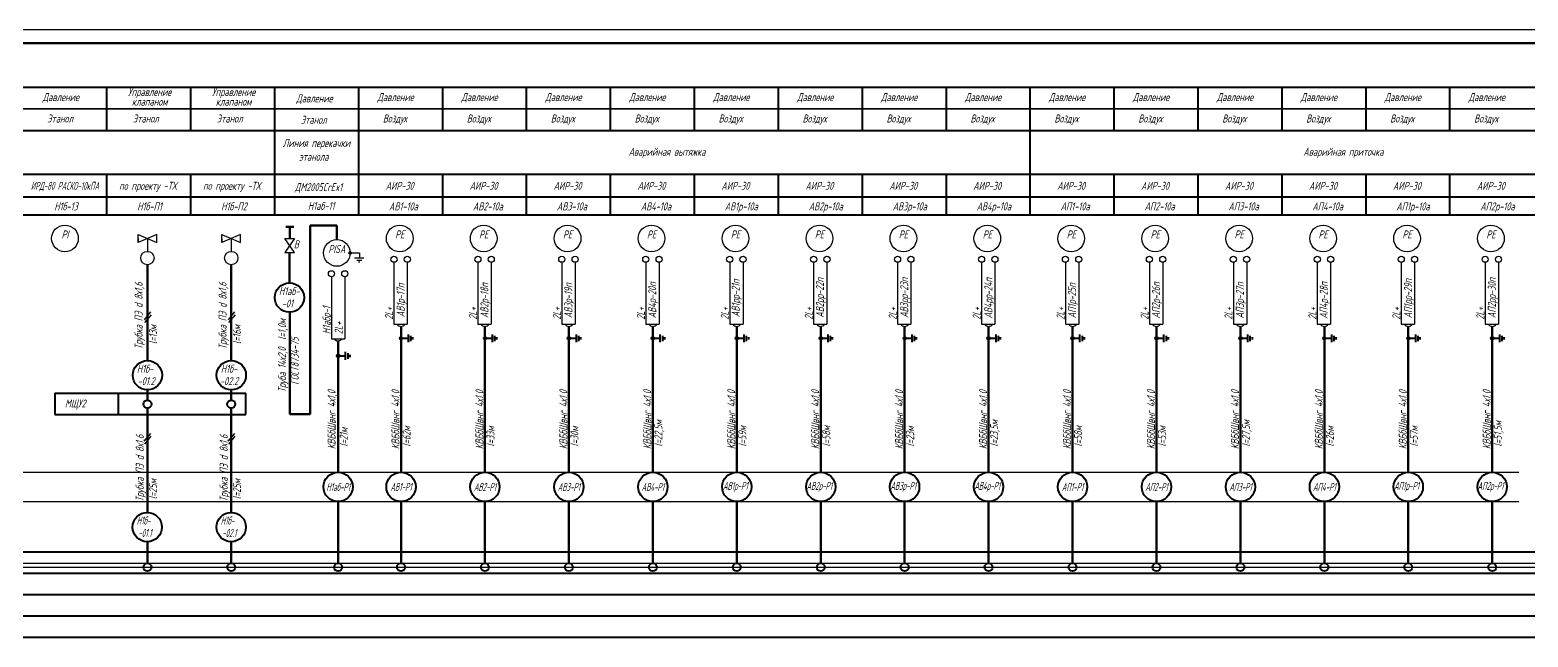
# Model space of a CAD drawing. Header units: millimetres. Extents: x -338 to 6826, y -8218 to 3153.
# Drawn here: x 2838 to 3400, y -3148 to -2920 of the extents above; entities that cross this region are included whole.
import ezdxf
from ezdxf.enums import TextEntityAlignment as Align

# ---------------------------------------------------------------- set-up
doc = ezdxf.new("R2010")
doc.units = ezdxf.units.MM
doc.layers.get('Defpoints').update_dxf_attribs({"color": 251})
for name, color, linetype, lineweight in [('text', 41, 'Continuous', 20), ('Арматура', 1, 'Continuous', 25), ('Датчики', 31, 'Continuous', 50), ('Земля', 233, 'Continuous', 40), ('Пн.кабель', 4, 'Continuous', 50), ('Рамка тонкая', 5, 'Continuous', 25), ('Таблица', 253, 'Continuous', 40), ('Текст_КИП', 2, 'Continuous', 25), ('Толст.рамка', 7, 'Continuous', 60), ('Щиты_пульты', 5, 'Continuous', 40), ('Эл.кабель', 2, 'Continuous', 50)]:
    doc.layers.add(name, color=color, linetype=linetype, lineweight=lineweight)
doc.layers.add('блок', color=7, linetype='Continuous')
doc.layers.add('ТЕКСТ', color=2, linetype='Continuous')
doc.styles.add('Simplex', font='simplex.shx', dxfattribs={"width": 0.7, "oblique": 15})

# ---------------------------------------------------------------- blocks, each defined once
blk = doc.blocks.new('Заземление')
for p, q in [((0, 0), (0, -1.99)), ((1.74, -1.99), (-1.77, -1.99)), ((0.92, -2.81), (-0.95, -2.81)), ((0.24, -3.5), (-0.27, -3.5))]:
    blk.add_line(p, q)
blk = doc.blocks.new('Вентиль горизонтальный')
at = {"layer": 'блок', "color": 0, "linetype": 'ByBlock', "lineweight": -3}
for p, q in [((8.7, 3), (0, -3)), ((0, 3), (8.7, -3)), ((0, -3), (0, 3)), ((8.7, -3), (8.7, 3))]:
    blk.add_line(p, q, dxfattribs=at)

msp = doc.modelspace()

# ---------------------------------------------------------------- linework, layer by layer
for p, q in [((2974.4, -3007.34), (2974.4, -3030.53)), ((2979.4, -3007.34), (2979.4, -3030.53)), ((3005.88, -3007.34), (3005.88, -3030.53)), ((3010.88, -3007.34), (3010.88, -3030.53)), ((3037.35, -3007.34), (3037.35, -3030.53)), ((3042.35, -3007.34), (3042.35, -3030.53)), ((3068.83, -3007.34), (3068.83, -3030.53)), ((3073.83, -3007.34), (3073.83, -3030.53)), ((3100.3, -3007.34), (3100.3, -3030.53)), ((3105.3, -3007.34), (3105.3, -3030.53)), ((3131.78, -3007.34), (3131.78, -3030.53)), ((3136.78, -3007.34), (3136.78, -3030.53)), ((3163.25, -3007.34), (3163.25, -3030.53)), ((3168.25, -3007.34), (3168.25, -3030.53)), ((3194.73, -3007.34), (3194.73, -3030.53)), ((3199.73, -3007.34), (3199.73, -3030.53)), ((3226.2, -3007.34), (3226.2, -3030.53)), ((3231.2, -3007.34), (3231.2, -3030.53)), ((3257.68, -3007.34), (3257.68, -3030.53)), ((3262.68, -3007.34), (3262.68, -3030.53)), ((3289.15, -3007.34), (3289.15, -3030.53)), ((3294.15, -3007.34), (3294.15, -3030.53)), ((3320.62, -3007.34), (3320.62, -3030.53)), ((3325.62, -3007.34), (3325.62, -3030.53)), ((3352.1, -3007.34), (3352.1, -3030.53)), ((3357.1, -3007.34), (3357.1, -3030.53)), ((3383.57, -3007.34), (3383.57, -3030.53)), ((3388.57, -3007.34), (3388.57, -3030.53)), ((2950.98, -3012.79), (2950.98, -3035.98)), ((2955.98, -3012.79), (2955.98, -3035.98)), ((2880.87, -3028.86), (2883.29, -3025.88)), ((2881.05, -3029.97), (2883.47, -3026.99)), ((2912.34, -3028.86), (2914.76, -3025.88)), ((2912.53, -3029.97), (2914.95, -3026.99)), ((2974.4, -3030.53), (2979.4, -3030.53)), ((3005.88, -3030.53), (3010.88, -3030.53)), ((3037.35, -3030.53), (3042.35, -3030.53)), ((3068.83, -3030.53), (3073.83, -3030.53)), ((3100.3, -3030.53), (3105.3, -3030.53)), ((3131.78, -3030.53), (3136.78, -3030.53)), ((3163.25, -3030.53), (3168.25, -3030.53)), ((3194.73, -3030.53), (3199.73, -3030.53)), ((3226.2, -3030.53), (3231.2, -3030.53)), ((3257.68, -3030.53), (3262.68, -3030.53)), ((3289.15, -3030.53), (3294.15, -3030.53)), ((3320.62, -3030.53), (3325.62, -3030.53)), ((3352.1, -3030.53), (3357.1, -3030.53)), ((3383.57, -3030.53), (3388.57, -3030.53)), ((2950.98, -3035.98), (2955.98, -3035.98)), ((2880.8, -3074.48), (2883.22, -3071.5)), ((2880.99, -3075.59), (2883.41, -3072.6)), ((2912.28, -3074.48), (2914.7, -3071.5)), ((2912.46, -3075.59), (2914.88, -3072.6))]:
    msp.add_line(p, q)
at = {"lineweight": -3}
for centre in [(2974.4, -3006.17), (2979.4, -3006.19), (3005.88, -3006.17), (3010.88, -3006.19), (3037.35, -3006.17), (3042.35, -3006.19), (3068.83, -3006.17), (3073.83, -3006.19), (3100.3, -3006.17), (3105.3, -3006.19), (3131.78, -3006.17), (3136.78, -3006.19), (3163.25, -3006.17), (3168.25, -3006.19), (3194.73, -3006.17), (3199.73, -3006.19), (3226.2, -3006.17), (3231.2, -3006.19), (3257.68, -3006.17), (3262.68, -3006.19), (3289.15, -3006.17), (3294.15, -3006.19), (3320.62, -3006.17), (3325.62, -3006.19), (3352.1, -3006.17), (3357.1, -3006.19), (3383.57, -3006.17), (3388.57, -3006.19)]:
    msp.add_circle(centre, 1.15, dxfattribs=at)
for centre in [(2950.98, -3011.62), (2955.98, -3011.64)]:
    msp.add_circle(centre, 1.15)
for centre in [(2977.05, -3029.68), (3008.53, -3029.68), (3040, -3029.68), (3071.48, -3029.68), (3102.95, -3029.68), (3134.43, -3029.68), (3165.9, -3029.68), (3197.38, -3029.68), (3228.85, -3029.68), (3260.33, -3029.68), (3291.8, -3029.68), (3323.27, -3029.68), (3354.75, -3029.68), (3386.22, -3029.68), (2953.47, -3035.13)]:
    msp.add_arc(centre, 1.69, 210.2069, 329.7931)
at = {"layer": 'Defpoints', "ltscale": 0.3}
msp.add_line((2958.5, -3003.82), (2961.43, -3003.82), dxfattribs=at)
at = {"layer": 'Defpoints'}
for p, q in [((2126.72, -3086.1), (3396.21, -3086.1)), ((2126.72, -3097.1), (3396.21, -3097.1)), ((2112.94, -3120.2), (3497.35, -3120.2)), ((2112.94, -3121.7), (3497.35, -3121.7))]:
    msp.add_line(p, q, dxfattribs=at)
msp.add_circle((2958, -3003.82), 0.5, dxfattribs=at)
at = {"layer": 'Арматура'}
for p, q in [((2878.45, -2999.87), (2878.45, -2996.87)), ((2885.45, -2996.87), (2878.45, -2999.87)), ((2878.45, -2996.87), (2885.45, -2999.87)), ((2878.45, -2998.37), (2878.45, -2999.87)), ((2881.95, -2998.37), (2881.95, -3003.23)), ((2885.45, -2999.87), (2885.45, -2996.87)), ((2909.92, -2999.87), (2909.92, -2996.87)), ((2916.92, -2996.87), (2909.92, -2999.87)), ((2909.92, -2996.87), (2916.92, -2999.87)), ((2909.92, -2998.37), (2909.92, -2999.87)), ((2913.42, -2998.37), (2913.42, -3003.23)), ((2916.92, -2999.87), (2916.92, -2996.87))]:
    msp.add_line(p, q, dxfattribs=at)
for centre in [(2881.95, -3005.73), (2913.42, -3005.73)]:
    msp.add_circle(centre, 2.5, dxfattribs=at)
at = {"layer": 'Датчики', "lineweight": 30}
for centre in [(2851.05, -2998.37), (2976.57, -2998.37), (3008.05, -2998.37), (3039.52, -2998.37), (3071, -2998.37), (3102.47, -2998.37), (3133.95, -2998.37), (3165.42, -2998.37), (3196.9, -2998.37), (3228.37, -2998.37), (3259.85, -2998.37), (3291.32, -2998.37), (3322.8, -2998.37), (3354.27, -2998.37), (3385.74, -2998.37), (2953, -3003.82)]:
    msp.add_circle(centre, 5, dxfattribs=at)
at = {"layer": 'Земля'}
for p, q in [((2977.55, -3035.85), (2979.85, -3035.85)), ((2977.55, -3035.85), (2979.85, -3035.85)), ((2979.85, -3037.33), (2979.85, -3034.37)), ((2979.85, -3037.33), (2979.85, -3034.37)), ((2980.76, -3036.84), (2980.76, -3034.86)), ((2980.76, -3036.93), (2980.76, -3034.95)), ((2981.53, -3036.3), (2981.53, -3035.41)), ((2981.53, -3036.3), (2981.53, -3035.41)), ((3009.03, -3035.85), (3011.32, -3035.85)), ((3009.03, -3035.85), (3011.32, -3035.85)), ((3011.32, -3037.33), (3011.32, -3034.37)), ((3011.32, -3037.33), (3011.32, -3034.37)), ((3012.24, -3036.84), (3012.24, -3034.86)), ((3012.24, -3036.93), (3012.24, -3034.95)), ((3013, -3036.3), (3013, -3035.41)), ((3013, -3036.3), (3013, -3035.41)), ((3040.5, -3035.85), (3042.8, -3035.85)), ((3040.5, -3035.85), (3042.8, -3035.85)), ((3042.8, -3037.33), (3042.8, -3034.37)), ((3042.8, -3037.33), (3042.8, -3034.37)), ((3043.71, -3036.84), (3043.71, -3034.86)), ((3043.71, -3036.93), (3043.71, -3034.95)), ((3044.48, -3036.3), (3044.48, -3035.41)), ((3044.48, -3036.3), (3044.48, -3035.41)), ((3071.98, -3035.85), (3074.27, -3035.85)), ((3071.98, -3035.85), (3074.27, -3035.85)), ((3074.27, -3037.33), (3074.27, -3034.37)), ((3074.27, -3037.33), (3074.27, -3034.37)), ((3075.19, -3036.84), (3075.19, -3034.86)), ((3075.19, -3036.93), (3075.19, -3034.95)), ((3075.95, -3036.3), (3075.95, -3035.41)), ((3075.95, -3036.3), (3075.95, -3035.41)), ((3103.45, -3035.85), (3105.74, -3035.85)), ((3103.45, -3035.85), (3105.74, -3035.85)), ((3105.74, -3037.33), (3105.74, -3034.37)), ((3105.74, -3037.33), (3105.74, -3034.37)), ((3106.66, -3036.84), (3106.66, -3034.86)), ((3106.66, -3036.93), (3106.66, -3034.95)), ((3107.42, -3036.3), (3107.42, -3035.41)), ((3107.42, -3036.3), (3107.42, -3035.41)), ((3134.93, -3035.85), (3137.22, -3035.85)), ((3134.93, -3035.85), (3137.22, -3035.85)), ((3137.22, -3037.33), (3137.22, -3034.37)), ((3137.22, -3037.33), (3137.22, -3034.37)), ((3138.14, -3036.84), (3138.14, -3034.86)), ((3138.14, -3036.93), (3138.14, -3034.95)), ((3138.9, -3036.3), (3138.9, -3035.41)), ((3138.9, -3036.3), (3138.9, -3035.41)), ((3166.4, -3035.85), (3168.69, -3035.85)), ((3166.4, -3035.85), (3168.69, -3035.85)), ((3168.69, -3037.33), (3168.69, -3034.37)), ((3168.69, -3037.33), (3168.69, -3034.37)), ((3169.61, -3036.84), (3169.61, -3034.86)), ((3169.61, -3036.93), (3169.61, -3034.95)), ((3170.37, -3036.3), (3170.37, -3035.41)), ((3170.37, -3036.3), (3170.37, -3035.41)), ((3197.88, -3035.85), (3200.17, -3035.85)), ((3197.88, -3035.85), (3200.17, -3035.85)), ((3200.17, -3037.33), (3200.17, -3034.37)), ((3200.17, -3037.33), (3200.17, -3034.37)), ((3201.09, -3036.84), (3201.09, -3034.86)), ((3201.09, -3036.93), (3201.09, -3034.95)), ((3201.85, -3036.3), (3201.85, -3035.41)), ((3201.85, -3036.3), (3201.85, -3035.41)), ((3229.35, -3035.85), (3231.64, -3035.85)), ((3229.35, -3035.85), (3231.64, -3035.85)), ((3231.64, -3037.33), (3231.64, -3034.37)), ((3231.64, -3037.33), (3231.64, -3034.37)), ((3232.56, -3036.84), (3232.56, -3034.86)), ((3232.56, -3036.93), (3232.56, -3034.95)), ((3233.32, -3036.3), (3233.32, -3035.41)), ((3233.32, -3036.3), (3233.32, -3035.41)), ((3260.83, -3035.85), (3263.12, -3035.85)), ((3260.83, -3035.85), (3263.12, -3035.85)), ((3263.12, -3037.33), (3263.12, -3034.37)), ((3263.12, -3037.33), (3263.12, -3034.37)), ((3264.03, -3036.84), (3264.03, -3034.86)), ((3264.03, -3036.93), (3264.03, -3034.95)), ((3264.8, -3036.3), (3264.8, -3035.41)), ((3264.8, -3036.3), (3264.8, -3035.41)), ((3292.3, -3035.85), (3294.59, -3035.85)), ((3292.3, -3035.85), (3294.59, -3035.85)), ((3294.59, -3037.33), (3294.59, -3034.37)), ((3294.59, -3037.33), (3294.59, -3034.37)), ((3295.51, -3036.84), (3295.51, -3034.86)), ((3295.51, -3036.93), (3295.51, -3034.95)), ((3296.27, -3036.3), (3296.27, -3035.41)), ((3296.27, -3036.3), (3296.27, -3035.41)), ((3323.77, -3035.85), (3326.07, -3035.85)), ((3323.77, -3035.85), (3326.07, -3035.85)), ((3326.07, -3037.33), (3326.07, -3034.37)), ((3326.07, -3037.33), (3326.07, -3034.37)), ((3326.98, -3036.84), (3326.98, -3034.86)), ((3326.98, -3036.93), (3326.98, -3034.95)), ((3327.75, -3036.3), (3327.75, -3035.41)), ((3327.75, -3036.3), (3327.75, -3035.41)), ((3355.25, -3035.85), (3357.54, -3035.85)), ((3355.25, -3035.85), (3357.54, -3035.85)), ((3357.54, -3037.33), (3357.54, -3034.37)), ((3357.54, -3037.33), (3357.54, -3034.37)), ((3358.46, -3036.84), (3358.46, -3034.86)), ((3358.46, -3036.93), (3358.46, -3034.95)), ((3359.22, -3036.3), (3359.22, -3035.41)), ((3359.22, -3036.3), (3359.22, -3035.41)), ((3386.72, -3035.85), (3389.02, -3035.85)), ((3386.72, -3035.85), (3389.02, -3035.85)), ((3389.02, -3037.33), (3389.02, -3034.37)), ((3389.02, -3037.33), (3389.02, -3034.37)), ((3389.93, -3036.84), (3389.93, -3034.86)), ((3389.93, -3036.93), (3389.93, -3034.95)), ((3390.7, -3036.3), (3390.7, -3035.41)), ((3390.7, -3036.3), (3390.7, -3035.41)), ((2953.97, -3042.44), (2956.26, -3042.44)), ((2953.97, -3042.44), (2956.26, -3042.44)), ((2956.26, -3043.92), (2956.26, -3040.96)), ((2956.26, -3043.92), (2956.26, -3040.96)), ((2957.18, -3043.43), (2957.18, -3041.45)), ((2957.18, -3043.52), (2957.18, -3041.54)), ((2957.94, -3042.89), (2957.94, -3042)), ((2957.94, -3042.89), (2957.94, -3042))]:
    msp.add_line(p, q, dxfattribs=at)
for centre in [(2977.05, -3035.85), (3008.53, -3035.85), (3040, -3035.85), (3071.48, -3035.85), (3102.95, -3035.85), (3134.43, -3035.85), (3165.9, -3035.85), (3197.38, -3035.85), (3228.85, -3035.85), (3260.33, -3035.85), (3291.8, -3035.85), (3323.27, -3035.85), (3354.75, -3035.85), (3386.22, -3035.85), (2953.47, -3042.44), (2953.47, -3042.44)]:
    msp.add_circle(centre, 0.5, dxfattribs=at)
at = {"layer": 'Пн.кабель'}
for p, q in [((2953, -2993.51), (2942.97, -2993.51)), ((2942.97, -2993.51), (2942.97, -3064.25)), ((2953, -2998.82), (2953, -2993.51)), ((2935.32, -2994.02), (2933.82, -2994.02)), ((2934.32, -2994.02), (2936.32, -2994.02)), ((2935.32, -2994.02), (2936.83, -2994.02)), ((2935.33, -2998.46), (2935.33, -2994.02)), ((2935.23, -3015.06), (2935.23, -3003.68)), ((2881.95, -3008.23), (2881.95, -3044.21)), ((2913.42, -3008.23), (2913.42, -3044.21)), ((2935.33, -3064.25), (2935.33, -3026.06)), ((2881.95, -3055.21), (2881.95, -3059.04)), ((2913.42, -3055.21), (2913.42, -3059.04)), ((2881.95, -3062.04), (2881.95, -3097.1)), ((2913.42, -3062.04), (2913.42, -3097.1)), ((2942.97, -3064.25), (2935.33, -3064.25)), ((2881.95, -3097.1), (2881.95, -3101.15)), ((2913.42, -3097.1), (2913.42, -3101.15)), ((2881.95, -3112.15), (2881.95, -3120.2)), ((2913.42, -3112.15), (2913.42, -3120.2))]:
    msp.add_line(p, q, dxfattribs=at)
at = {"layer": 'Пн.кабель', "lineweight": 40}
for centre in [(2935.23, -3020.56), (2881.95, -3049.71), (2913.42, -3049.71), (2881.9, -3106.65), (2913.37, -3106.65)]:
    msp.add_circle(centre, 5.5, dxfattribs=at)
at = {"layer": 'Рамка тонкая'}
msp.add_line((3718.94, -2920.17), (2036.94, -2920.17), dxfattribs=at)
at = {"layer": 'Таблица'}
for p, q in [((2065.25, -2941.6), (3464.8, -2941.6)), ((2866.78, -2957.89), (2866.78, -2941.6)), ((2898.26, -2957.89), (2898.26, -2941.6)), ((2929.73, -2989.48), (2929.73, -2941.6)), ((2929.73, -2957.89), (2929.73, -2941.6)), ((2961.21, -2974.22), (2961.21, -2941.6)), ((2992.68, -2957.89), (2992.68, -2941.6)), ((2992.68, -2957.89), (2992.68, -2941.6)), ((3024.15, -2957.89), (3024.15, -2941.6)), ((3055.63, -2957.89), (3055.63, -2941.6)), ((3087.1, -2957.89), (3087.1, -2941.6)), ((3118.58, -2957.89), (3118.58, -2941.6)), ((3150.05, -2957.89), (3150.05, -2941.6)), ((3181.53, -2957.89), (3181.53, -2941.6)), ((3213, -2957.89), (3213, -2941.6)), ((3244.48, -2957.89), (3244.48, -2941.6)), ((3275.95, -2957.89), (3275.95, -2941.6)), ((3307.43, -2957.89), (3307.43, -2941.6)), ((3338.9, -2957.89), (3338.9, -2941.6)), ((3370.37, -2957.89), (3370.37, -2941.6)), ((2111.32, -2949.5), (3464.8, -2949.75)), ((2111.39, -2957.89), (3464.8, -2957.89)), ((3213, -2989.48), (3213, -2957.89)), ((2111.39, -2974.22), (3464.8, -2974.22)), ((2866.78, -2989.48), (2866.78, -2974.22)), ((2898.26, -2989.48), (2898.26, -2974.22)), ((2929.73, -2989.48), (2929.73, -2974.22)), ((2961.21, -2989.48), (2961.21, -2974.22)), ((2992.68, -2989.48), (2992.68, -2974.22)), ((2992.68, -2989.48), (2992.68, -2974.22)), ((3024.15, -2989.48), (3024.15, -2974.22)), ((3055.63, -2989.48), (3055.63, -2974.22)), ((3087.1, -2989.48), (3087.1, -2974.22)), ((3118.58, -2989.48), (3118.58, -2974.22)), ((3150.05, -2989.48), (3150.05, -2974.22)), ((3181.53, -2989.48), (3181.53, -2974.22)), ((3244.48, -2989.48), (3244.48, -2974.22)), ((3275.95, -2989.48), (3275.95, -2974.22)), ((3307.43, -2989.48), (3307.43, -2974.22)), ((3338.9, -2989.48), (3338.9, -2974.22)), ((3370.37, -2989.48), (3370.37, -2974.22)), ((2111.39, -2982.74), (3464.8, -2982.74)), ((2065.25, -2989.48), (3464.8, -2989.48))]:
    msp.add_line(p, q, dxfattribs=at)
for centre in [(2881.95, -3060.54), (2913.42, -3060.54), (2881.95, -3121.7), (2913.42, -3121.7), (2953.47, -3121.7), (2977.05, -3121.7), (3008.53, -3121.7), (3040, -3121.7), (3071.48, -3121.7), (3102.95, -3121.7), (3134.43, -3121.7), (3165.9, -3121.7), (3197.38, -3121.7), (3228.85, -3121.7), (3260.33, -3121.7), (3291.8, -3121.7), (3323.27, -3121.7), (3354.75, -3121.7), (3386.22, -3121.7)]:
    msp.add_circle(centre, 1.5, dxfattribs=at)
at = {"layer": 'Толст.рамка', "ltscale": 5}
msp.add_line((2056.94, -2925.17), (3713.94, -2925.17), dxfattribs=at)
at = {"layer": 'Щиты_пульты'}
for p, q in [((2847.22, -3056.45), (2918.83, -3056.45)), ((2847.22, -3056.45), (2847.22, -3064.45)), ((2871, -3056.45), (2871, -3064.45)), ((2918.83, -3064.45), (2918.83, -3056.45)), ((2847.22, -3064.45), (2918.83, -3064.45)), ((2065.25, -3115.9), (3497.35, -3115.9)), ((2065.25, -3123.9), (3497.35, -3123.9)), ((2065.25, -3131.9), (3497.35, -3131.9)), ((2065.25, -3139.9), (3497.35, -3139.9)), ((2065.25, -3147.9), (3497.35, -3147.9))]:
    msp.add_line(p, q, dxfattribs=at)
at = {"layer": 'Эл.кабель'}
for p, q in [((2977.05, -3031.37), (2977.05, -3086.1)), ((3008.53, -3031.37), (3008.53, -3086.1)), ((3040, -3031.37), (3040, -3086.1)), ((3071.48, -3031.37), (3071.48, -3086.1)), ((3102.95, -3031.37), (3102.95, -3086.1)), ((3134.43, -3031.37), (3134.43, -3086.1)), ((3165.9, -3031.37), (3165.9, -3086.1)), ((3197.38, -3031.37), (3197.38, -3086.1)), ((3228.85, -3031.37), (3228.85, -3086.1)), ((3260.33, -3031.37), (3260.33, -3086.1)), ((3291.8, -3031.37), (3291.8, -3086.1)), ((3323.27, -3031.37), (3323.27, -3086.1)), ((3354.75, -3031.37), (3354.75, -3086.1)), ((3386.22, -3031.37), (3386.22, -3086.1)), ((2953.47, -3036.82), (2953.47, -3086.1)), ((2953.47, -3097.1), (2953.47, -3120.2)), ((2977.05, -3097.1), (2977.05, -3120.2)), ((3008.53, -3097.1), (3008.53, -3120.2)), ((3040, -3097.1), (3040, -3120.2)), ((3071.48, -3097.1), (3071.48, -3120.2)), ((3102.95, -3097.1), (3102.95, -3120.2)), ((3134.43, -3097.1), (3134.43, -3120.2)), ((3165.9, -3097.1), (3165.9, -3120.2)), ((3197.38, -3097.1), (3197.38, -3120.2)), ((3228.85, -3097.1), (3228.85, -3120.2)), ((3260.33, -3097.1), (3260.33, -3120.2)), ((3291.8, -3097.1), (3291.8, -3120.2)), ((3323.27, -3097.1), (3323.27, -3120.2)), ((3354.75, -3097.1), (3354.75, -3120.2)), ((3386.22, -3097.1), (3386.22, -3120.2))]:
    msp.add_line(p, q, dxfattribs=at)
at = {"layer": 'Эл.кабель', "lineweight": 40}
for centre in [(2953.47, -3091.6), (2977.05, -3091.6), (3008.53, -3091.6), (3040, -3091.6), (3071.48, -3091.6), (3102.95, -3091.6), (3134.43, -3091.6), (3165.9, -3091.6), (3197.38, -3091.6), (3228.85, -3091.6), (3260.33, -3091.6), (3291.8, -3091.6), (3323.27, -3091.6), (3354.75, -3091.6), (3386.22, -3091.6)]:
    msp.add_circle(centre, 5.5, dxfattribs=at)

# ---------------------------------------------------------------- block references
at = {"layer": 'Defpoints'}
msp.add_blockref('Заземление', (2961.43, -3003.82), dxfattribs=at)
at = {"layer": 'Арматура', "xscale": -0.599999999999909, "yscale": 0.599999999999909, "zscale": 0.6000000000000001, "rotation": 270}
msp.add_blockref('Вентиль горизонтальный', (2935.33, -3003.68), dxfattribs=at)

# ---------------------------------------------------------------- texts
at = {"style": 'Simplex', "oblique": 15}
for s, width, p in [('В', 0.6, (2936.86, -3002.09)), ('Н1аб-', 0.6, (2931.27, -3019.62)), ('-01', 0.6, (2932.35, -3024.27)), ('Н1б-', 0.6, (2877.99, -3048.76)), ('Н1б-', 0.6, (2909.46, -3048.76)), ('-01.2', 0.6, (2878.26, -3053.41)), ('-02.2', 0.6, (2909.16, -3053.41)), ('Н1б-', 0.5, (2877.94, -3105.7)), ('Н1б-', 0.5, (2909.42, -3105.7)), ('-01.1', 0.5, (2878.53, -3110.35)), ('-02.1', 0.5, (2910, -3110.35))]:
    msp.add_text(s, height=3, dxfattribs=dict(at, width=width)).set_placement(p)
at = {"lineweight": -3, "style": 'Simplex', "oblique": 15, "width": 0.6}
for s, p in [('Н1абр-1', (2950.65, -3034.32)), ('2L+', (2974.07, -3028.87)), ('2L+', (3005.54, -3028.87)), ('2L+', (3037.02, -3028.87)), ('2L+', (3068.49, -3028.87)), ('2L+', (3099.97, -3028.87)), ('2L+', (3131.44, -3028.87)), ('2L+', (3162.92, -3028.87)), ('2L+', (3194.39, -3028.87)), ('2L+', (3225.87, -3028.87)), ('2L+', (3257.34, -3028.87)), ('2L+', (3288.82, -3028.87)), ('2L+', (3320.29, -3028.87)), ('2L+', (3351.76, -3028.87)), ('2L+', (3383.24, -3028.87)), ('2L+', (2955.17, -3034.32))]:
    msp.add_text(s, height=3, rotation=90, dxfattribs=at).set_placement(p)
at = {"style": 'Simplex', "oblique": 15, "width": 0.6}
for s, p in [('Труба 14х2,0  l=1,0м', (2933.96, -3056.15)), ('ГОСТ8734-75', (2938.68, -3053.28))]:
    msp.add_text(s, height=3, rotation=90, dxfattribs=at).set_placement(p)
at = {"style": 'Simplex', "oblique": 15, "width": 0.5}
for s, p in [('Н1аб-P1', (2953.48, -3091.6)), ('АВ1-P1', (2977.05, -3091.6)), ('АВ2-P1', (3008.53, -3091.6)), ('АВ3-P1', (3040, -3091.6)), ('АВ4-P1', (3071.48, -3091.6)), ('АВ1р-P1', (3102.41, -3091.6)), ('АВ2р-P1', (3133.89, -3091.6)), ('АВ3р-P1', (3165.36, -3091.6)), ('АВ4р-P1', (3196.84, -3091.6)), ('АП1-P1', (3228.85, -3091.6)), ('АП2-P1', (3260.33, -3091.6)), ('АП3-P1', (3291.8, -3091.6)), ('АП4-P1', (3323.27, -3091.6)), ('АП1р-P1', (3354.08, -3091.6)), ('АП2р-P1', (3385.56, -3091.6))]:
    msp.add_text(s, height=3, dxfattribs=at).set_placement(p, align=Align.MIDDLE)
at = {"layer": 'text', "color": 7, "style": 'Simplex', "oblique": 15, "width": 0.6}
for p in [(2880.16, -3039.97), (2911.64, -3039.97), (2880.59, -3097.12), (2912.07, -3097.12)]:
    msp.add_text('Трубка ПЭ d 8х1,6', height=3, rotation=90, dxfattribs=at).set_placement(p)
at = {"layer": 'text', "color": 3, "style": 'Simplex', "oblique": 15, "width": 0.6}
for s, p in [('l=13м', (2885.53, -3038.03)), ('l=16м', (2917, -3038.03)), ('КВБбШвнг 4х1,0  ', (2976.48, -3077.45)), ('КВБбШвнг 4х1,0  ', (3007.96, -3077.45)), ('КВБбШвнг 4х1,0  ', (3039.43, -3077.45)), ('КВБбШвнг 4х1,0  ', (3070.91, -3077.45)), ('КВБбШвнг 4х1,0  ', (3102.38, -3077.45)), ('КВБбШвнг 4х1,0  ', (3133.86, -3077.45)), ('КВБбШвнг 4х1,0  ', (3165.33, -3077.45)), ('КВБбШвнг 4х1,0  ', (3196.81, -3077.45)), ('КВБбШвнг 4х1,0  ', (3228.28, -3077.45)), ('КВБбШвнг 4х1,0  ', (3259.75, -3077.45)), ('КВБбШвнг 4х1,0  ', (3291.23, -3077.45)), ('КВБбШвнг 4х1,0  ', (3322.7, -3077.45)), ('КВБбШвнг 4х1,0  ', (3354.18, -3077.45)), ('КВБбШвнг 4х1,0  ', (3385.65, -3077.45)), ('l=25м', (2885.53, -3096.22)), ('l=25м', (2917, -3096.22))]:
    msp.add_text(s, height=3, rotation=90, dxfattribs=at).set_placement(p)
at = {"layer": 'text', "color": 2, "style": 'Simplex', "oblique": 15, "width": 0.6}
for s, p in [('КВБбШвнг 4х1,0  ', (2952.51, -3077.45)), ('l=21м', (2957.05, -3076.46))]:
    msp.add_text(s, height=3, rotation=90, dxfattribs=at).set_placement(p)
at = {"layer": 'text', "color": 6, "style": 'Simplex', "oblique": 15, "width": 0.6}
for s, p in [('l=62м', (2980.63, -3076.46)), ('l=33м', (3012.11, -3076.46)), ('l=30м', (3043.58, -3076.46)), ('l=22,5м', (3075.06, -3076.46)), ('l=59м', (3106.53, -3076.46)), ('l=58м', (3138.01, -3076.46)), ('l=23м', (3169.48, -3076.46)), ('l=23,5м', (3200.96, -3076.46)), ('l=58м', (3232.43, -3076.46)), ('l=53м', (3263.9, -3076.46)), ('l=27,5м', (3295.38, -3076.46)), ('l=26м', (3326.85, -3076.46)), ('l=57м', (3358.33, -3076.46)), ('l=51,5м', (3389.8, -3076.46))]:
    msp.add_text(s, height=3, rotation=90, dxfattribs=at).set_placement(p)
at = {"layer": 'ТЕКСТ', "style": 'Simplex', "oblique": 15, "width": 0.6}
for s, p in [('АВ1р-17п', (2978.4, -3015.3)), ('АВ2р-18п', (3009.83, -3015.15)), ('АВ3р-19п', (3041.28, -3015.18)), ('АВ4р-20п', (3072.74, -3014.82)), ('АВ1рр-21п', (3104.01, -3013.77)), ('АВ2рр-22п', (3135.62, -3013.17)), ('АВ3рр-23п', (3167.23, -3013.15)), ('АВ4рр-24п', (3198.79, -3013.18)), ('АП1р-25п', (3230.14, -3015.19)), ('АП2р-26п', (3261.65, -3014.84)), ('АП3р-27п', (3293.1, -3014.86)), ('АП4р-28п', (3324.54, -3014.75)), ('АП1рр-29п', (3356.13, -3013.6)), ('АП2рр-30п', (3387.58, -3013.18))]:
    msp.add_text(s, height=3, rotation=90, dxfattribs=at).set_placement(p, align=Align.RIGHT)
at = {"layer": 'Текст_КИП', "style": 'Simplex', "oblique": 15}
for s, width, p in [('Управление', 0.6, (2882.79, -2944.94)), ('Управление', 0.6, (2914.26, -2944.94)), ('Давление', 0.6, (2849.49, -2946.86)), ('клапаном', 0.6, (2882.79, -2948.57)), ('клапаном', 0.6, (2914.26, -2948.57)), ('Давление', 0.6, (2944.59, -2947.34)), ('Давление', 0.6, (2975.01, -2946.86)), ('Давление', 0.6, (3006.49, -2946.86)), ('Давление', 0.6, (3037.96, -2946.86)), ('Давление', 0.6, (3069.44, -2946.86)), ('Давление', 0.6, (3100.91, -2946.86)), ('Давление', 0.6, (3132.38, -2946.86)), ('Давление', 0.6, (3163.86, -2946.86)), ('Давление', 0.6, (3195.33, -2946.86)), ('Давление', 0.6, (3226.81, -2946.86)), ('Давление', 0.6, (3258.28, -2946.86)), ('Давление', 0.6, (3289.76, -2946.86)), ('Давление', 0.6, (3321.23, -2946.86)), ('Давление', 0.6, (3352.71, -2946.86)), ('Давление', 0.6, (3384.18, -2946.86)), ('Этанол', 0.6, (2849.22, -2954.89)), ('Этанол', 0.6, (2881.35, -2954.89)), ('Этанол', 0.6, (2912.82, -2954.89)), ('Этанол', 0.6, (2944.32, -2955.37)), ('Воздух', 0.6, (2974.74, -2954.89)), ('Воздух', 0.6, (3006.21, -2954.89)), ('Воздух', 0.6, (3037.69, -2954.89)), ('Воздух', 0.6, (3069.16, -2954.89)), ('Воздух', 0.6, (3100.64, -2954.89)), ('Воздух', 0.6, (3132.11, -2954.89)), ('Воздух', 0.6, (3163.59, -2954.89)), ('Воздух', 0.6, (3195.06, -2954.89)), ('Воздух', 0.6, (3226.54, -2954.89)), ('Воздух', 0.6, (3258.01, -2954.89)), ('Воздух', 0.6, (3289.48, -2954.89)), ('Воздух', 0.6, (3320.96, -2954.89)), ('Воздух', 0.6, (3352.43, -2954.89)), ('Воздух', 0.6, (3383.91, -2954.89)), ('Линия перекачки', 0.6, (2945.36, -2964.08)), ('Аварийная вытяжка', 0.6, (3076.76, -2967.39)), ('Аварийная приточка', 0.6, (3330.41, -2967.39)), ('этанола', 0.6, (2944.32, -2969.24)), ('ИРД-80 РАСКО-10кПА', 0.5, (2851.01, -2980.15)), ('по проекту -ТХ', 0.6, (2882.11, -2980.15)), ('по проекту -ТХ', 0.6, (2913.58, -2980.15)), ('АИР-30', 0.6, (2976.53, -2980.15)), ('АИР-30', 0.6, (3008.01, -2980.15)), ('АИР-30', 0.6, (3039.48, -2980.15)), ('АИР-30', 0.6, (3070.95, -2980.15)), ('АИР-30', 0.6, (3102.43, -2980.15)), ('АИР-30', 0.6, (3133.9, -2980.15)), ('АИР-30', 0.6, (3165.38, -2980.15)), ('АИР-30', 0.6, (3196.85, -2980.15)), ('АИР-30', 0.6, (3228.33, -2980.15)), ('АИР-30', 0.6, (3259.8, -2980.15)), ('АИР-30', 0.6, (3291.28, -2980.15)), ('АИР-30', 0.6, (3322.75, -2980.15)), ('АИР-30', 0.6, (3354.23, -2980.15)), ('АИР-30', 0.6, (3385.7, -2980.15)), ('ДМ2005CrEx1', 0.6, (2946.11, -2980.63))]:
    msp.add_text(s, height=3, dxfattribs=dict(at, width=width)).set_placement(p, align=Align.CENTER)
for s, width, p in [('Н1б-13', 0.6, (2847.02, -2987.85)), ('Н1б-П1', 0.6, (2878.12, -2987.85)), ('Н1б-П2', 0.6, (2909.59, -2987.85)), ('АВ1-10а', 0.6, (2972.54, -2987.85)), ('АВ2-10а', 0.6, (3004.02, -2987.85)), ('АВ3-10а', 0.6, (3035.49, -2987.85)), ('АВ4-10а', 0.6, (3066.96, -2987.85)), ('АВ1р-10а', 0.6, (3098.44, -2987.85)), ('АВ2р-10а', 0.6, (3129.91, -2987.85)), ('АВ3р-10а', 0.6, (3161.39, -2987.85)), ('АВ4р-10а', 0.6, (3192.86, -2987.85)), ('АП1-10а', 0.6, (3224.34, -2987.85)), ('АП2-10а', 0.6, (3255.81, -2987.85)), ('АП3-10а', 0.6, (3287.29, -2987.85)), ('АП4-10а', 0.6, (3318.76, -2987.85)), ('АП1р-10а', 0.6, (3350.24, -2987.85)), ('АП2р-10а', 0.6, (3381.71, -2987.85)), ('МЩУ2', 0.7, (2851.02, -3061.78))]:
    msp.add_text(s, height=3, dxfattribs=dict(at, width=width)).set_placement(p)
at = {"layer": 'Текст_КИП', "color": 7, "style": 'Simplex', "oblique": 15, "width": 0.6}
msp.add_text('Н1аб-11', height=3, dxfattribs=at).set_placement((2942.12, -2987.68))
at = {"layer": 'Текст_КИП', "lineweight": 30, "style": 'Simplex', "oblique": 15, "width": 0.6}
for s, p in [('РI', (2851.05, -2998.37)), ('PE', (2976.57, -2998.37)), ('PE', (3008.05, -2998.37)), ('PE', (3039.52, -2998.37)), ('PE', (3071, -2998.37)), ('PE', (3102.47, -2998.37)), ('PE', (3133.95, -2998.37)), ('PE', (3165.42, -2998.37)), ('PE', (3196.9, -2998.37)), ('PE', (3228.37, -2998.37)), ('PE', (3259.85, -2998.37)), ('PE', (3291.32, -2998.37)), ('PE', (3322.8, -2998.37)), ('PE', (3354.27, -2998.37)), ('PE', (3385.74, -2998.37)), ('PISА', (2953, -3003.82))]:
    msp.add_text(s, height=3, dxfattribs=at).set_placement(p, align=Align.CENTER)

doc.saveas('drawing.dxf')
